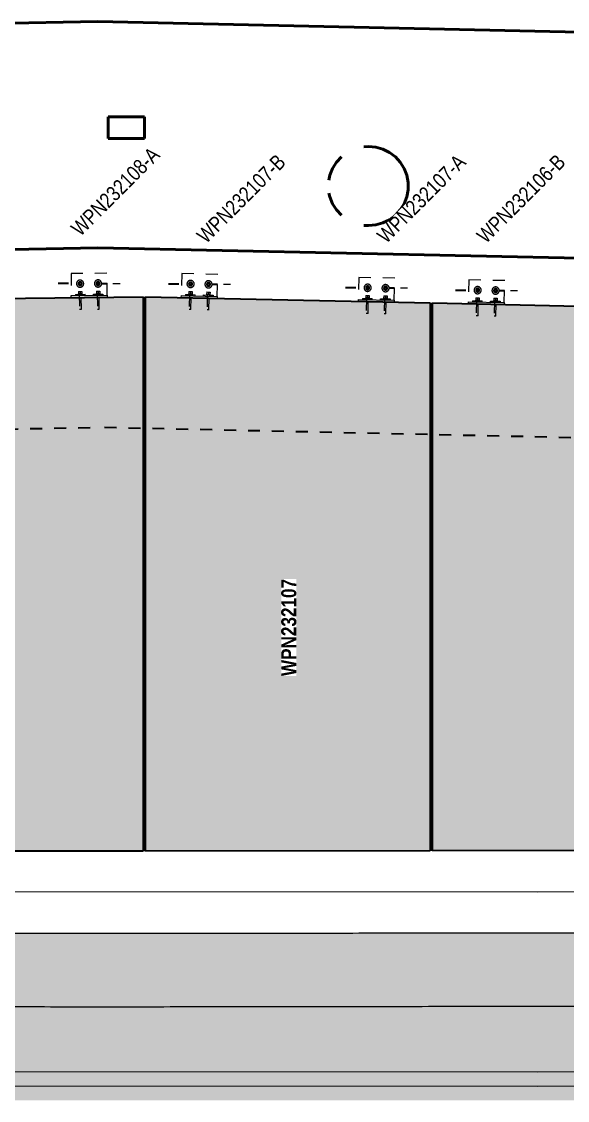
# Model space of a CAD drawing. Header units: metres. Extents: x 1114 to 1183, y -509 to 23.
# Drawn here: x 1162.32 to 1166.89, y 12.63 to 21.64 of the extents above; entities that cross this region are included whole.
import ezdxf

# ---------------------------------------------------------------- set-up
doc = ezdxf.new("R2010")
doc.units = ezdxf.units.M
doc.linetypes.add('JacobsDash', pattern=[0.0045, 0.003, -0.0015])
for name, color, linetype, lineweight in [('A-DETL', 7, 'Continuous', 13), ('A-GENM', 7, 'Continuous', 35), ('A-GENM-IDEN', 7, 'Continuous', 18), ('S-BEAM', 7, 'Continuous', 50), ('S-FNDN', 7, 'Continuous', 50), ('S-FNDN-HDLN', 7, 'JacobsDash', 18), ('S-FNDN-IDEN', 7, 'Continuous', 18), ('S-FSTN', 7, 'Continuous', 18)]:
    doc.layers.add(name, color=color, linetype=linetype, lineweight=lineweight)
doc.styles.add('Arial Narrow', font='ARIALN.TTF', dxfattribs={"height": 0.125})
doc.styles.add('Arial Narrow_B', font='ARIALNB.TTF', dxfattribs={"height": 0.125})

# ---------------------------------------------------------------- blocks, each defined once
blk = doc.blocks.new('Top of Pavement - RL A - Top of Pavement - RL A-68818558-DRG-2873192 - ELEVATION - FASCIA PANEL AT ABUTMENT A')
at = {"layer": 'A-GENM', "lineweight": 25, "true_color": 0xe8e8e8}
for points in [[(1126.3383, 13.4094), (1127.1806, 13.4102), (1131.8128, 13.4168), (1134.7908, 13.4293), (1136.445, 13.4364), (1137.34, 13.442), (1140.0575, 13.461), (1141.4983, 13.4712), (1142.9483, 13.4852), (1146.2203, 13.517), (1146.2203, 13.6195), (1146.3203, 13.6445), (1146.1203, 13.6945), (1146.2203, 13.7195), (1146.2203, 14.1301), (1145.7409, 14.1252), (1141.2908, 14.0826), (1138.8635, 14.0658), (1136.3203, 14.0486), (1135.627, 14.0458), (1132.7951, 14.0343), (1131.4744, 14.0294), (1130.7723, 14.028), (1127.9403, 14.0247), (1126.6782, 14.0232), (1125.9175, 14.0237), (1121.8718, 14.0301), (1121.4672, 14.0311), (1120.2536, 14.0364), (1116.6125, 14.0526), (1115.8034, 14.0575), (1114.0014, 14.0695), (1114.0014, 13.5544), (1121.2259, 13.5544), (1121.2259, 13.4185), (1121.7061, 13.417), (1122.9695, 13.4149), (1126.1234, 13.4097)], [(1127.1285, 12.6294), (1146.5172, 12.6294), (1146.5172, 12.7573), (1146.2203, 12.7573), (1146.2203, 13.517), (1145.7092, 13.5122), (1142.9483, 13.4852), (1141.4188, 13.4705), (1140.6561, 13.465), (1139.3794, 13.4563), (1136.8302, 13.4386), (1136.0239, 13.4343), (1131.7317, 13.4166), (1131.2219, 13.4153), (1126.7595, 13.4096), (1126.1234, 13.4097), (1125.4961, 13.4109), (1123.8117, 13.4136), (1121.285, 13.4183), (1121.2259, 13.4185), (1121.2259, 12.6294), (1126.6333, 12.6294)]]:
    blk.add_hatch(color=254, dxfattribs=at).paths.add_polyline_path(points)
at = {"layer": 'A-GENM', "color": 253, "lineweight": 25, "true_color": 0xa3a3a3}
for points, knots in [([(1141.2908, 14.0826), (1141.156, 14.0816), (1140.8863, 14.0797), (1140.4817, 14.0769), (1140.0772, 14.0741), (1139.6726, 14.0714), (1139.2681, 14.0686), (1138.8635, 14.0658), (1138.4589, 14.063), (1138.0544, 14.0602), (1137.6498, 14.0575), (1137.2453, 14.0546), (1136.8407, 14.0516), (1136.4362, 14.049), (1136.0316, 14.0472), (1135.627, 14.0458), (1135.2225, 14.0443), (1134.8179, 14.0426), (1134.4133, 14.0409), (1134.0088, 14.0393), (1133.6042, 14.0376), (1133.1997, 14.036), (1132.7951, 14.0343), (1132.3905, 14.0326), (1131.986, 14.031), (1131.5814, 14.0296), (1131.1768, 14.0285), (1130.7723, 14.028), (1130.3677, 14.0276), (1129.9631, 14.0272), (1129.5586, 14.0266), (1129.154, 14.0261), (1128.7494, 14.0256), (1128.3449, 14.0252), (1127.9403, 14.0247), (1127.5357, 14.0241), (1127.1312, 14.0235), (1126.7266, 14.0232), (1126.322, 14.0233), (1125.9175, 14.0237), (1125.5129, 14.0243), (1125.1083, 14.0251), (1124.7038, 14.0257), (1124.2992, 14.0264), (1123.8946, 14.027), (1123.4901, 14.0277), (1123.0855, 14.0283), (1122.6809, 14.0291), (1122.2764, 14.0296), (1121.8718, 14.03), (1121.4672, 14.031), (1121.0627, 14.0327), (1120.6581, 14.0346), (1120.2536, 14.0364), (1119.849, 14.0382), (1119.4444, 14.04), (1119.0399, 14.0418), (1118.6353, 14.0436), (1118.2307, 14.0454), (1117.8262, 14.0472), (1117.4216, 14.049), (1117.017, 14.0508), (1116.6125, 14.0526), (1116.2079, 14.0548), (1115.8034, 14.0575), (1115.3988, 14.0603), (1114.9942, 14.0631), (1114.5897, 14.0657), (1114.2588, 14.0678), (1114.0627, 14.0691), (1114.0014, 14.0695)], [0.3910615, 0.3910615, 0.3910615, 0.3910615, 0.3938547, 0.396648, 0.3994413, 0.4022346, 0.4050279, 0.4078212, 0.4106145, 0.4134078, 0.4162011, 0.4189944, 0.4217877, 0.424581, 0.4273743, 0.4301676, 0.4329609, 0.4357542, 0.4385475, 0.4413408, 0.4441341, 0.4469274, 0.4497207, 0.452514, 0.4553073, 0.4581006, 0.4608939, 0.4636872, 0.4664804, 0.4692737, 0.472067, 0.4748603, 0.4776536, 0.4804469, 0.4832402, 0.4860335, 0.4888268, 0.4916201, 0.4944134, 0.4972067, 0.5, 0.5027933, 0.5055866, 0.5083799, 0.5111732, 0.5139665, 0.5167598, 0.5195531, 0.5223464, 0.5251397, 0.527933, 0.5307263, 0.5335196, 0.5363128, 0.5391061, 0.5418994, 0.5446927, 0.547486, 0.5502793, 0.5530726, 0.5558659, 0.5586592, 0.5614525, 0.5642458, 0.5670391, 0.5698324, 0.5726257, 0.575419, 0.5782123, 0.5794807, 0.5794807, 0.5794807, 0.5794807]), ([(1146.2203, 13.517), (1146.1903, 13.5167), (1146.0199, 13.515), (1145.7092, 13.5122), (1145.2881, 13.5081), (1144.867, 13.5039), (1144.4459, 13.4998), (1144.0248, 13.4957), (1143.6038, 13.4916), (1143.1827, 13.4875), (1142.7616, 13.4833), (1142.3405, 13.4792), (1141.9194, 13.4751), (1141.4983, 13.4711), (1141.0772, 13.4677), (1140.6561, 13.465), (1140.235, 13.4623), (1139.8139, 13.4593), (1139.3928, 13.4563), (1138.9717, 13.4534), (1138.5505, 13.4505), (1138.1294, 13.4476), (1137.7083, 13.4447), (1137.2872, 13.4416), (1136.8661, 13.4387), (1136.445, 13.4363), (1136.0239, 13.4343), (1135.6028, 13.4325), (1135.1817, 13.4309), (1134.7606, 13.4291), (1134.3395, 13.4274), (1133.9184, 13.4257), (1133.4973, 13.4239), (1133.0761, 13.4222), (1132.655, 13.4206), (1132.2339, 13.4187), (1131.8128, 13.4167), (1131.3917, 13.4154), (1130.9706, 13.415), (1130.5495, 13.4146), (1130.1284, 13.414), (1129.7073, 13.4134), (1129.2861, 13.4129), (1128.865, 13.4124), (1128.4439, 13.4118), (1128.0228, 13.4113), (1127.6017, 13.4108), (1127.1806, 13.4103), (1126.7595, 13.4096), (1126.3383, 13.4093), (1125.9172, 13.4099), (1125.4961, 13.411), (1125.075, 13.4118), (1124.6539, 13.4123), (1124.2328, 13.4129), (1123.8117, 13.4136), (1123.3906, 13.4143), (1122.9695, 13.415), (1122.5483, 13.4155), (1122.1272, 13.4161), (1121.7061, 13.417), (1121.4057, 13.4179), (1121.2456, 13.4184), (1121.2259, 13.4185)], [0.354874, 0.354874, 0.354874, 0.354874, 0.3554913, 0.3583815, 0.3612717, 0.3641618, 0.367052, 0.3699422, 0.3728324, 0.3757225, 0.3786127, 0.3815029, 0.3843931, 0.3872832, 0.3901734, 0.3930636, 0.3959538, 0.3988439, 0.4017341, 0.4046243, 0.4075145, 0.4104046, 0.4132948, 0.416185, 0.4190751, 0.4219653, 0.4248555, 0.4277457, 0.4306358, 0.433526, 0.4364162, 0.4393064, 0.4421965, 0.4450867, 0.4479769, 0.4508671, 0.4537572, 0.4566474, 0.4595376, 0.4624277, 0.4653179, 0.4682081, 0.4710983, 0.4739884, 0.4768786, 0.4797688, 0.482659, 0.4855491, 0.4884393, 0.4913295, 0.4942197, 0.4971098, 0.5, 0.5028902, 0.5057803, 0.5086705, 0.5115607, 0.5144509, 0.517341, 0.5202312, 0.5231214, 0.5260116, 0.5264175, 0.5264175, 0.5264175, 0.5264175])]:
    blk.add_open_spline(points, degree=3, knots=knots, dxfattribs=at)
blk = doc.blocks.new('T2DPAA-T2D-C3S-RS-M3D-100334_rvt-1-DRG-2873192 - ELEVATION - FASCIA PANEL AT ABUTMENT A')
at = {"layer": 'A-GENM', "color": 253, "lineweight": 25, "true_color": 0xa3a3a3}
blk.add_blockref('Top of Pavement - RL A - Top of Pavement - RL A-68818558-DRG-2873192 - ELEVATION - FASCIA PANEL AT ABUTMENT A', (0, 0), dxfattribs=at)
blk = doc.blocks.new('BR08_20_GEN_WPC_PrecastPanel_Wall__4point - BR08_20_GEN_WPC_PrecastPanel_Wall__4point-8287840-DRG-2873192 - ELEVATION - FASCIA PANEL AT ABUTMENT A')
at = {"layer": 'A-GENM', "true_color": 0xc0c0c0}
blk.add_hatch(color=9, dxfattribs=at).paths.add_polyline_path([(1129.1625, 14.7141), (1131.5425, 14.7185), (1131.5425, 19.2404), (1129.1625, 19.2919), (1129.1625, 15.2657)])
at = {"layer": 'A-GENM'}
for p, q in [((1129.1624, 19.2919), (1129.1625, 19.2919)), ((1129.1625, 19.2919), (1131.5425, 19.2404)), ((1129.1625, 14.7141), (1129.1625, 19.2919)), ((1131.5425, 19.2404), (1131.5425, 14.7185)), ((1129.1624, 14.7141), (1129.1625, 14.7141)), ((1131.5425, 14.7185), (1129.1625, 14.7141))]:
    blk.add_line(p, q, dxfattribs=at)
blk = doc.blocks.new('BR08_20_GEN_WPC_PrecastPanel_Wall__4point - BR08_20_GEN_WPC_PrecastPanel_Wall__4point-8287841-DRG-2873192 - ELEVATION - FASCIA PANEL AT ABUTMENT A')
at = {"layer": 'A-GENM', "true_color": 0xc0c0c0}
blk.add_hatch(color=9, dxfattribs=at).paths.add_polyline_path([(1126.7625, 14.7129), (1129.1425, 14.714), (1129.1425, 19.2923), (1126.7625, 19.3438), (1126.7625, 15.2657)])
at = {"layer": 'A-GENM'}
for p, q in [((1126.7624, 19.3438), (1126.7625, 19.3438)), ((1126.7625, 19.3438), (1129.1425, 19.2923)), ((1126.7625, 14.7129), (1126.7625, 19.3438)), ((1129.1425, 19.2923), (1129.1425, 14.714)), ((1126.7624, 14.7129), (1126.7625, 14.7129)), ((1129.1425, 14.714), (1126.7625, 14.7129))]:
    blk.add_line(p, q, dxfattribs=at)
blk = doc.blocks.new('BR08_20_GEN_WPC_PrecastPanel_Wall__4point - BR08_20_GEN_WPC_PrecastPanel_Wall__4point-8287842-DRG-2873192 - ELEVATION - FASCIA PANEL AT ABUTMENT A')
at = {"layer": 'A-GENM', "true_color": 0xc0c0c0}
blk.add_hatch(color=9, dxfattribs=at).paths.add_polyline_path([(1124.3625, 14.7129), (1126.7425, 14.7129), (1126.7425, 19.3442), (1124.3625, 19.3159), (1124.3625, 15.2657)])
at = {"layer": 'A-GENM'}
for p, q in [((1124.3624, 19.3159), (1124.3625, 19.3159)), ((1124.3625, 19.3159), (1126.7425, 19.3442)), ((1124.3625, 14.7129), (1124.3625, 19.3159)), ((1126.7425, 19.3442), (1126.7425, 14.7129)), ((1124.3624, 14.7129), (1124.3625, 14.7129)), ((1126.7425, 14.7129), (1124.3625, 14.7129))]:
    blk.add_line(p, q, dxfattribs=at)
blk = doc.blocks.new('20_BR04_Wall_Panel_Bracket_Connection - 20_BR04_Wall_Panel_Bracket_Connection-V22-DRG-2873192 - ELEVATION - FASCIA PANEL AT ABUTMENT A')
at = {"layer": 'S-FSTN', "linetype": 'JacobsDash', "lineweight": 9, "true_color": 0xc0c0c0}
for points in [[(1132.1623, 19.227), (1132.1627, 19.243), (1131.8627, 19.2495), (1131.8624, 19.2335), (1132.1141, 19.228)], [(1131.9342, 19.2479), (1131.9289, 19.2522), (1131.9244, 19.2581), (1131.8979, 19.2587), (1131.8977, 19.2487), (1131.9229, 19.2481)], [(1132.1277, 19.2437), (1132.1279, 19.2537), (1132.103, 19.2543), (1132.0911, 19.2445), (1132.1141, 19.244)]]:
    blk.add_hatch(color=9, dxfattribs=at).paths.add_polyline_path(points)
at = {"layer": 'S-FSTN', "linetype": 'JacobsDash', "lineweight": 9}
for p, q in [((1131.8667, 19.4334), (1131.8627, 19.2495)), ((1132.1666, 19.4269), (1131.8667, 19.4334)), ((1132.1626, 19.243), (1132.1666, 19.4269)), ((1131.9398, 19.3769), (1131.9398, 19.3769)), ((1131.9398, 19.3549), (1131.9398, 19.3549)), ((1131.9398, 19.3389), (1131.9398, 19.3389)), ((1131.9398, 19.3169), (1131.9398, 19.3169)), ((1132.0898, 19.3517), (1132.0897, 19.3517)), ((1132.0897, 19.3357), (1132.0898, 19.3357)), ((1132.0898, 19.3737), (1132.0898, 19.3737)), ((1132.0898, 19.3137), (1132.0898, 19.3137)), ((1131.9248, 19.2581), (1131.9779, 19.257)), ((1131.9777, 19.247), (1131.9779, 19.257)), ((1132.0477, 19.2454), (1132.0479, 19.2554)), ((1132.0479, 19.2554), (1132.103, 19.2543))]:
    blk.add_line(p, q, dxfattribs=at)
at = {"layer": 'S-FSTN', "lineweight": 9}
for p, q in [((1131.8624, 19.2335), (1131.8627, 19.2495)), ((1131.8627, 19.2495), (1132.1627, 19.243)), ((1131.8979, 19.2587), (1131.8977, 19.2487)), ((1131.8979, 19.2587), (1131.9248, 19.2581)), ((1132.103, 19.2543), (1132.1279, 19.2537)), ((1132.1279, 19.2537), (1132.1277, 19.2437)), ((1132.1627, 19.243), (1132.1623, 19.227))]:
    blk.add_line(p, q, dxfattribs=at)
at = {"layer": 'S-FSTN', "linetype": 'JacobsDash', "lineweight": 9}
for centre, major_axis, start_param, end_param in [((1131.9398, 19.3469), (0, 0.03), 6.26155, 9.403143), ((1131.9398, 19.3469), (0, 0.009), 6.26155, 9.403143), ((1131.9398, 19.3469), (0, 0.008), 6.26155, 9.403143), ((1131.9398, 19.3469), (0, 0.03), 3.119958, 6.26155), ((1131.9398, 19.3469), (0, 0.009), 3.119958, 6.26155), ((1131.9398, 19.3469), (0, 0.008), 3.119958, 6.26155), ((1132.0898, 19.3437), (0, 0.03), 6.26155, 9.403143), ((1132.0898, 19.3437), (0, 0.009), 6.26155, 9.403143), ((1132.0898, 19.3437), (0, 0.008), 6.26155, 9.403143), ((1132.0898, 19.3437), (0, 0.03), 3.119958, 6.26155), ((1132.0898, 19.3437), (0, 0.009), 3.119958, 6.26155), ((1132.0898, 19.3437), (0, 0.008), 3.119958, 6.26155)]:
    blk.add_ellipse(centre, major_axis=major_axis, ratio=1, start_param=start_param, end_param=end_param, dxfattribs=at)
blk = doc.blocks.new('Anchor Bolt -HAB - HAB H16 x 165-V18-DRG-2873192 - ELEVATION - FASCIA PANEL AT ABUTMENT A')
at = {"layer": 'S-FSTN', "linetype": 'JacobsDash', "lineweight": 9}
for p, q in [((1136.8719, 19.1561), (1136.8717, 19.1511)), ((1136.8744, 19.176), (1136.874, 19.156)), ((1136.888, 19.1557), (1136.874, 19.156)), ((1136.8744, 19.176), (1136.8884, 19.1757)), ((1136.8799, 19.1509), (1136.8772, 19.0258)), ((1136.8884, 19.1757), (1136.888, 19.1557)), ((1136.902, 19.1554), (1136.888, 19.1557)), ((1136.8884, 19.1757), (1136.9024, 19.1754)), ((1136.8932, 19.0255), (1136.8959, 19.1505)), ((1136.9024, 19.1754), (1136.902, 19.1554)), ((1136.904, 19.1504), (1136.9042, 19.1554))]:
    blk.add_line(p, q, dxfattribs=at)
for centre, major_axis, start_param, end_param in [((1136.888, 19.1557), (-0.0162, 0.0003), 5.759373, 6.282972), ((1136.888, 19.1557), (-0.0162, 0.0003), 4.712175, 4.921615), ((1136.888, 19.1557), (-0.0162, 0.0003), 4.502736, 4.712175), ((1136.888, 19.1557), (-0.0162, 0.0003), 3.141593, 3.664978), ((1136.8852, 19.0256), (-0.008, 0.00017), 3.141593, 6.282972)]:
    blk.add_ellipse(centre, major_axis=major_axis, ratio=0.000005, start_param=start_param, end_param=end_param, dxfattribs=at)
blk = doc.blocks.new('Anchor Bolt -HAB - HAB H16 x 85-V21-DRG-2873192 - ELEVATION - FASCIA PANEL AT ABUTMENT A')
at = {"layer": 'S-FSTN', "linetype": 'JacobsDash', "lineweight": 9}
for p, q in [((1138.3562, 19.2162), (1138.3559, 19.2)), ((1138.3559, 19.2), (1138.3697, 19.1917)), ((1138.3704, 19.224), (1138.3562, 19.2162)), ((1138.3697, 19.1917), (1138.3838, 19.1994)), ((1138.3842, 19.2156), (1138.3704, 19.224)), ((1138.3838, 19.1994), (1138.3842, 19.2156))]:
    blk.add_line(p, q, dxfattribs=at)
for start_param, end_param in [(1.549161, 2.066103), (1.032216, 1.549161), (2.079982, 3.112731), (6.267496, 7.301501), (0.750038, 0.763763), (0.483239, 0.501964), (0.240164, 0.253594), (3.126423, 4.159284), (5.222248, 6.253642), (5.98668, 5.999751), (5.737952, 5.756225), (5.476152, 5.488737), (4.175896, 4.690754), (4.690754, 5.205612), (2.334559, 2.348296), (2.596359, 2.615108), (2.844653, 2.858158), (3.381757, 3.394793), (3.625286, 3.643556), (3.892764, 3.905356)]:
    blk.add_ellipse((1138.37, 19.2078), major_axis=(0, 0.0162), ratio=1, start_param=start_param, end_param=end_param, dxfattribs=at)
blk = doc.blocks.new('Anchor Bolt -HAB - HAB H16 x 85-V23-DRG-2873192 - ELEVATION - FASCIA PANEL AT ABUTMENT A')
at = {"layer": 'S-FSTN', "linetype": 'JacobsDash', "lineweight": 9}
for p, q in [((1129.526, 19.4073), (1129.5257, 19.3911)), ((1129.5257, 19.3911), (1129.5395, 19.3827)), ((1129.5402, 19.415), (1129.526, 19.4073)), ((1129.5395, 19.3827), (1129.5537, 19.3905)), ((1129.554, 19.4066), (1129.5402, 19.415)), ((1129.5537, 19.3905), (1129.554, 19.4066))]:
    blk.add_line(p, q, dxfattribs=at)
for start_param, end_param in [(1.549161, 2.065405), (1.032917, 1.549161), (2.07998, 3.112728), (6.267505, 7.301503), (2.33456, 2.348286), (0.750044, 0.763763), (0.483181, 0.501964), (2.844601, 2.858158), (0.240164, 0.253756), (3.126419, 4.159282), (5.222251, 6.25365), (3.381757, 3.39474), (5.986843, 5.999751), (3.625315, 3.643557), (5.737952, 5.756168), (3.892752, 3.905356), (5.476152, 5.488745), (4.175067, 4.690754), (4.690754, 5.206446)]:
    blk.add_ellipse((1129.5398, 19.3989), major_axis=(0, 0.0162), ratio=1, start_param=start_param, end_param=end_param, dxfattribs=at)
blk = doc.blocks.new('20_BR04_Wall_Panel_Bracket_Connection - 20_BR04_Wall_Panel_Bracket_Connection-V17-DRG-2873192 - ELEVATION - FASCIA PANEL AT ABUTMENT A')
at = {"layer": 'S-FSTN', "linetype": 'JacobsDash', "lineweight": 9, "true_color": 0xc0c0c0}
for points in [[(1136.9623, 19.1231), (1136.9627, 19.1391), (1136.6627, 19.1456), (1136.6624, 19.1296), (1136.9576, 19.1232)], [(1136.7342, 19.144), (1136.7289, 19.1484), (1136.7244, 19.1543), (1136.6979, 19.1548), (1136.6977, 19.1448), (1136.7027, 19.1447)], [(1136.9277, 19.1399), (1136.9279, 19.1499), (1136.903, 19.1504), (1136.8911, 19.1406), (1136.9038, 19.1404)]]:
    blk.add_hatch(color=9, dxfattribs=at).paths.add_polyline_path(points)
at = {"layer": 'S-FSTN', "linetype": 'JacobsDash', "lineweight": 9}
for p, q in [((1136.6667, 19.3295), (1136.6627, 19.1456)), ((1136.9666, 19.3231), (1136.6667, 19.3295)), ((1136.9626, 19.1391), (1136.9666, 19.3231)), ((1136.7398, 19.2731), (1136.7398, 19.2731)), ((1136.7398, 19.2511), (1136.7398, 19.2511)), ((1136.7398, 19.2351), (1136.7398, 19.2351)), ((1136.7398, 19.2131), (1136.7398, 19.2131)), ((1136.8898, 19.2698), (1136.8898, 19.2698)), ((1136.8898, 19.2478), (1136.8898, 19.2478)), ((1136.8898, 19.2318), (1136.8898, 19.2318)), ((1136.8898, 19.2098), (1136.8898, 19.2098)), ((1136.7248, 19.1542), (1136.7779, 19.1531)), ((1136.7777, 19.1431), (1136.7779, 19.1531)), ((1136.8477, 19.1416), (1136.8479, 19.1516)), ((1136.8479, 19.1516), (1136.903, 19.1504))]:
    blk.add_line(p, q, dxfattribs=at)
at = {"layer": 'S-FSTN', "lineweight": 9}
for p, q in [((1136.6624, 19.1296), (1136.6627, 19.1456)), ((1136.6627, 19.1456), (1136.9627, 19.1391)), ((1136.6979, 19.1548), (1136.6977, 19.1448)), ((1136.6979, 19.1548), (1136.7248, 19.1542)), ((1136.903, 19.1504), (1136.9279, 19.1499)), ((1136.9279, 19.1499), (1136.9277, 19.1399)), ((1136.9627, 19.1391), (1136.9623, 19.1231))]:
    blk.add_line(p, q, dxfattribs=at)
at = {"layer": 'S-FSTN', "linetype": 'JacobsDash', "lineweight": 9}
for centre, major_axis, start_param, end_param in [((1136.7398, 19.2431), (0, 0.03), 6.26155, 9.403143), ((1136.7398, 19.2431), (0, 0.009), 6.26155, 9.403143), ((1136.7398, 19.2431), (0, 0.008), 6.26155, 9.403143), ((1136.7398, 19.2431), (0, 0.03), 3.119958, 6.26155), ((1136.7398, 19.2431), (0, 0.009), 3.119958, 6.26155), ((1136.7398, 19.2431), (0, 0.008), 3.119958, 6.26155), ((1136.8898, 19.2398), (0, 0.03), 6.26155, 9.403143), ((1136.8898, 19.2398), (0, 0.009), 6.26155, 9.403143), ((1136.8898, 19.2398), (0, 0.008), 6.26155, 9.403143), ((1136.8898, 19.2398), (0, 0.03), 3.119958, 6.26155), ((1136.8898, 19.2398), (0, 0.009), 3.119958, 6.26155), ((1136.8898, 19.2398), (0, 0.008), 3.119958, 6.26155)]:
    blk.add_ellipse(centre, major_axis=major_axis, ratio=1, start_param=start_param, end_param=end_param, dxfattribs=at)
blk = doc.blocks.new('Anchor Bolt -HAB - HAB H16 x 85-V20-DRG-2873192 - ELEVATION - FASCIA PANEL AT ABUTMENT A')
at = {"layer": 'S-FSTN', "linetype": 'JacobsDash', "lineweight": 9}
for p, q in [((1136.726, 19.2515), (1136.7257, 19.2353)), ((1136.7257, 19.2353), (1136.7395, 19.2269)), ((1136.7402, 19.2592), (1136.726, 19.2515)), ((1136.7395, 19.2269), (1136.7537, 19.2347)), ((1136.754, 19.2509), (1136.7402, 19.2592)), ((1136.7537, 19.2347), (1136.754, 19.2509))]:
    blk.add_line(p, q, dxfattribs=at)
for start_param, end_param in [(1.549161, 2.065405), (1.032917, 1.549161), (2.07998, 3.112728), (6.267887, 7.301885), (2.334559, 2.348286), (0.750044, 0.763763), (2.596359, 2.615138), (0.483181, 0.501964), (2.844601, 2.858158), (0.240164, 0.253756), (3.126419, 4.159282), (5.222251, 6.25365), (3.381757, 3.39474), (5.986843, 5.999751), (3.625315, 3.643556), (5.737952, 5.756168), (3.892751, 3.905356), (5.476152, 5.488745), (4.175067, 4.690754), (4.690754, 5.206446)]:
    blk.add_ellipse((1136.7398, 19.2431), major_axis=(0, 0.0162), ratio=1, start_param=start_param, end_param=end_param, dxfattribs=at)
blk = doc.blocks.new('Anchor Bolt -HAB - HAB H16 x 85-V25-DRG-2873192 - ELEVATION - FASCIA PANEL AT ABUTMENT A')
at = {"layer": 'S-FSTN', "linetype": 'JacobsDash', "lineweight": 9}
for p, q in [((1128.6062, 19.4272), (1128.6059, 19.411)), ((1128.6059, 19.411), (1128.6197, 19.4026)), ((1128.6204, 19.4349), (1128.6062, 19.4272)), ((1128.6197, 19.4026), (1128.6339, 19.4104)), ((1128.6342, 19.4266), (1128.6204, 19.4349)), ((1128.6339, 19.4104), (1128.6342, 19.4266))]:
    blk.add_line(p, q, dxfattribs=at)
for start_param, end_param in [(1.549161, 2.065405), (1.032917, 1.549161), (2.07998, 3.112728), (6.267505, 7.301503), (0.750044, 0.760418), (2.596359, 2.615138), (0.483181, 0.501964), (2.844601, 2.858158), (0.240164, 0.253756), (3.126419, 4.159282), (5.222251, 6.25365), (3.381757, 3.39474), (5.986843, 5.999751), (3.625315, 3.643556), (5.737952, 5.756168), (3.892751, 3.905356), (5.476152, 5.488745), (4.175067, 4.690754), (4.690754, 5.206446)]:
    blk.add_ellipse((1128.62, 19.4188), major_axis=(0, 0.0162), ratio=1, start_param=start_param, end_param=end_param, dxfattribs=at)
blk = doc.blocks.new('20_BR04_Wall_Panel_Bracket_Connection - 20_BR04_Wall_Panel_Bracket_Connection-V26-DRG-2873192 - ELEVATION - FASCIA PANEL AT ABUTMENT A')
at = {"layer": 'S-FSTN', "linetype": 'JacobsDash', "lineweight": 9, "true_color": 0xc0c0c0}
for points in [[(1124.6624, 19.3195), (1124.9624, 19.3231), (1124.9622, 19.3391), (1124.6623, 19.3355)], [(1124.6972, 19.3359), (1124.734, 19.3363), (1124.7304, 19.3391), (1124.7245, 19.3442), (1124.7231, 19.3462), (1124.6971, 19.3459), (1124.6972, 19.3391)], [(1124.8905, 19.3382), (1124.9272, 19.3391), (1124.9271, 19.3486), (1124.9018, 19.3483), (1124.8979, 19.3442), (1124.8916, 19.3391)]]:
    blk.add_hatch(color=9, dxfattribs=at).paths.add_polyline_path(points)
at = {"layer": 'S-FSTN', "linetype": 'JacobsDash', "lineweight": 9}
for p, q in [((1124.96, 19.523), (1124.66, 19.5195)), ((1124.66, 19.5195), (1124.6622, 19.3355)), ((1124.9622, 19.3391), (1124.96, 19.523)), ((1124.7358, 19.4055), (1124.7358, 19.4055)), ((1124.7359, 19.4275), (1124.736, 19.4275)), ((1124.7361, 19.4435), (1124.736, 19.4435)), ((1124.7362, 19.4655), (1124.7362, 19.4655)), ((1124.8858, 19.4073), (1124.8858, 19.4073)), ((1124.8859, 19.4293), (1124.886, 19.4293)), ((1124.8861, 19.4453), (1124.886, 19.4453)), ((1124.8862, 19.4673), (1124.8862, 19.4673)), ((1124.7232, 19.3462), (1124.7771, 19.3469)), ((1124.7772, 19.3369), (1124.7771, 19.3469)), ((1124.8471, 19.3477), (1124.9018, 19.3483)), ((1124.8472, 19.3377), (1124.8471, 19.3477))]:
    blk.add_line(p, q, dxfattribs=at)
at = {"layer": 'S-FSTN', "lineweight": 9}
for p, q in [((1124.6623, 19.3355), (1124.9622, 19.3391)), ((1124.6624, 19.3195), (1124.6623, 19.3355)), ((1124.6971, 19.3459), (1124.7231, 19.3462)), ((1124.6971, 19.3459), (1124.6972, 19.3359)), ((1124.9018, 19.3483), (1124.9271, 19.3486)), ((1124.9271, 19.3486), (1124.9272, 19.3386)), ((1124.9622, 19.3391), (1124.9624, 19.3231))]:
    blk.add_line(p, q, dxfattribs=at)
at = {"layer": 'S-FSTN', "linetype": 'JacobsDash', "lineweight": 9}
for centre, major_axis, start_param, end_param in [((1124.736, 19.4355), (0, 0.03), 0.0119, 3.153493), ((1124.736, 19.4355), (0, 0.009), 0.011425, 3.153017), ((1124.736, 19.4355), (0, 0.008), 0.012402, 3.153994), ((1124.736, 19.4355), (0, 0.03), 3.153493, 6.295085), ((1124.736, 19.4355), (0, 0.009), 3.153493, 6.295085), ((1124.736, 19.4355), (0, 0.008), 3.153493, 6.295085), ((1124.886, 19.4373), (0, 0.03), 0.0119, 3.153493), ((1124.886, 19.4373), (0, 0.009), 0.0119, 3.153493), ((1124.886, 19.4373), (0, 0.008), 0.0119, 3.153493), ((1124.886, 19.4373), (0, 0.03), 3.153493, 6.295085), ((1124.886, 19.4373), (0, 0.009), 3.153493, 6.295085), ((1124.886, 19.4373), (0, 0.008), 3.153996, 6.295589)]:
    blk.add_ellipse(centre, major_axis=major_axis, ratio=1, start_param=start_param, end_param=end_param, dxfattribs=at)
blk = doc.blocks.new('Anchor Bolt -HAB - HAB H16 x 165-V27-DRG-2873192 - ELEVATION - FASCIA PANEL AT ABUTMENT A')
at = {"layer": 'S-FSTN', "linetype": 'JacobsDash', "lineweight": 9}
for p, q in [((1124.8709, 19.353), (1124.871, 19.348)), ((1124.8728, 19.373), (1124.8868, 19.3732)), ((1124.8728, 19.373), (1124.8731, 19.353)), ((1124.8871, 19.3532), (1124.8731, 19.353)), ((1124.8791, 19.3481), (1124.8806, 19.223)), ((1124.8868, 19.3732), (1124.9008, 19.3733)), ((1124.8868, 19.3732), (1124.8871, 19.3532)), ((1124.901, 19.3533), (1124.8871, 19.3532)), ((1124.8966, 19.2231), (1124.8951, 19.3483)), ((1124.9008, 19.3733), (1124.901, 19.3533)), ((1124.9033, 19.3484), (1124.9032, 19.3534))]:
    blk.add_line(p, q, dxfattribs=at)
for centre, major_axis, start_param, end_param in [((1124.887, 19.3532), (0.0162, 0.0002), 3.141806, 3.665405), ((1124.887, 19.3532), (0.0162, 0.0002), 4.503163, 4.712603), ((1124.887, 19.3532), (0.0162, 0.0002), 4.712603, 4.922042), ((1124.887, 19.3532), (0.0162, 0.0002), 5.7598, 6.283185), ((1124.8886, 19.2231), (0.008, 0.0001), 3.141806, 6.283185)]:
    blk.add_ellipse(centre, major_axis=major_axis, ratio=0.000003, start_param=start_param, end_param=end_param, dxfattribs=at)
blk = doc.blocks.new('Anchor Bolt -HAB - HAB H16 x 85-V28-DRG-2873192 - ELEVATION - FASCIA PANEL AT ABUTMENT A')
at = {"layer": 'S-FSTN', "linetype": 'JacobsDash', "lineweight": 9}
for p, q in [((1124.8858, 19.4534), (1124.8719, 19.4452)), ((1124.8719, 19.4452), (1124.8721, 19.4291)), ((1124.8721, 19.4291), (1124.8862, 19.4211)), ((1124.8999, 19.4455), (1124.8858, 19.4534)), ((1124.8862, 19.4211), (1124.9001, 19.4294)), ((1124.9001, 19.4294), (1124.8999, 19.4455))]:
    blk.add_line(p, q, dxfattribs=at)
for start_param, end_param in [(1.065751, 1.582696), (1.582696, 2.099638), (0.01913, 1.051869), (2.113536, 3.147569), (0.783552, 0.797298), (2.368095, 2.38181), (0.51676, 0.535499), (2.629894, 2.648629), (0.273699, 0.287156), (2.878215, 2.891693), (5.255765, 6.288633), (3.161393, 4.1928), (6.020188, 6.033286), (3.415292, 3.428301), (5.771487, 5.789775), (3.658836, 3.677091), (5.509687, 5.522293), (3.92632, 3.938891), (4.724289, 5.239147), (4.209431, 4.724289)]:
    blk.add_ellipse((1124.886, 19.4373), major_axis=(0, 0.0162), ratio=1, start_param=start_param, end_param=end_param, dxfattribs=at)
blk = doc.blocks.new('Anchor Bolt -HAB - HAB H16 x 85-V30-DRG-2873192 - ELEVATION - FASCIA PANEL AT ABUTMENT A')
at = {"layer": 'S-FSTN', "linetype": 'JacobsDash', "lineweight": 9}
for p, q in [((1126.2159, 19.4693), (1126.202, 19.461)), ((1126.23, 19.4614), (1126.2159, 19.4693)), ((1126.202, 19.461), (1126.2022, 19.4449)), ((1126.2022, 19.4449), (1126.2163, 19.437)), ((1126.2163, 19.437), (1126.2302, 19.4452)), ((1126.2302, 19.4452), (1126.23, 19.4614))]:
    blk.add_line(p, q, dxfattribs=at)
for start_param, end_param in [(0.019138, 1.051872), (5.255767, 6.288642), (1.066452, 1.582696), (1.582696, 2.09894), (2.113534, 3.147566), (0.783558, 0.797298), (2.368095, 2.3818), (0.516702, 0.535499), (2.629894, 2.648658), (0.273699, 0.287318), (2.878163, 2.891693), (3.161389, 4.192798), (6.020352, 6.033286), (3.415292, 3.428248), (3.658865, 3.677091), (5.509687, 5.522301), (3.926308, 3.938891), (4.724289, 5.239981), (4.208602, 4.724289)]:
    blk.add_ellipse((1126.2161, 19.4531), major_axis=(0, 0.0162), ratio=1, start_param=start_param, end_param=end_param, dxfattribs=at)
blk = doc.blocks.new('30_SFD_XSO_GeometryDataPoint_xyz_CS - 30_SFD_XSO_GeometryDataPoint_xyz_CS-V44-DRG-2873192 - ELEVATION - FASCIA PANEL AT ABUTMENT A')
at = {"layer": 'S-FNDN', "lineweight": 35}
for p, q in [((1114.118, 19.2473), (1114.0312, 19.2473)), ((1114.3911, 19.2473), (1114.4414, 19.2473))]:
    blk.add_line(p, q, dxfattribs=at)
at = {"layer": 'S-FNDN-HDLN'}
blk.add_line((1114.4897, 19.2473), (1114.5496, 19.2473), dxfattribs=at)

msp = doc.modelspace()

# ---------------------------------------------------------------- linework, layer by layer
at = {"layer": 'A-DETL', "color": 8, "linetype": 'JacobsDash', "lineweight": 35, "true_color": 0x808080}
for p, q in [((1150.5965, 18.0267), (1162.9606, 18.2522)), ((1179.7114, 17.8896), (1162.9606, 18.252))]:
    msp.add_line(p, q, dxfattribs=at)
at = {"layer": 'A-DETL'}
for p, q in [((1166.6334, 14.3721), (1179.2003, 14.4444)), ((1156.6334, 14.3782), (1166.6334, 14.3721)), ((1166.6334, 12.8676), (1179.2003, 12.9399)), ((1156.6334, 12.8737), (1166.6334, 12.8676)), ((1166.6334, 12.7476), (1179.2003, 12.8199)), ((1156.6334, 12.7537), (1166.6334, 12.7476))]:
    msp.add_line(p, q, dxfattribs=at)
at = {"layer": 'S-BEAM', "color": 252, "true_color": 0x888888}
for p, q in [((1162.9594, 21.6427), (1150.5965, 21.4173)), ((1179.7125, 21.2804), (1162.9606, 21.6428)), ((1163.0457, 20.667), (1163.0457, 20.847)), ((1163.0457, 20.847), (1163.3501, 20.847)), ((1163.3501, 20.847), (1163.3501, 20.667)), ((1163.3501, 20.667), (1163.0457, 20.667)), ((1165.1824, 20.5958), (1165.2212, 20.598)), ((1165.2212, 19.938), (1165.1841, 19.94)), ((1162.9596, 19.7524), (1150.5965, 19.527)), ((1162.9606, 19.7524), (1162.9596, 19.7524)), ((1162.9606, 19.7524), (1179.7114, 19.3899))]:
    msp.add_line(p, q, dxfattribs=at)
at = {"layer": 'S-BEAM', "color": 252, "true_color": 0x888888, "flags": 128}
for points in [[(1165.2212, 20.598), (1165.2827, 20.5924), (1165.3422, 20.5757), (1165.3975, 20.5486), (1165.4468, 20.5119), (1165.4884, 20.4669), (1165.5209, 20.4151), (1165.5433, 20.3583), (1165.5546, 20.2984), (1165.5546, 20.2376), (1165.5433, 20.1777), (1165.5209, 20.1209), (1165.4884, 20.0691), (1165.4468, 20.0241), (1165.3975, 19.9874), (1165.3422, 19.9603), (1165.2827, 19.9436), (1165.2212, 19.938)], [(1164.8904, 20.3192), (1164.8991, 20.3583), (1164.9214, 20.4151), (1164.954, 20.4669), (1164.9956, 20.5119)], [(1164.9956, 20.0241), (1164.954, 20.0691), (1164.9214, 20.1209), (1164.8991, 20.1777), (1164.8918, 20.2086)]]:
    msp.add_lwpolyline(points, dxfattribs=at)

# ---------------------------------------------------------------- block references
at = {"lineweight": 5}
msp.add_blockref('T2DPAA-T2D-C3S-RS-M3D-100334_rvt-1-DRG-2873192 - ELEVATION - FASCIA PANEL AT ABUTMENT A', (36.595, 0), dxfattribs=at)
at = {"layer": 'A-GENM'}
for name in ['BR08_20_GEN_WPC_PrecastPanel_Wall__4point - BR08_20_GEN_WPC_PrecastPanel_Wall__4point-8287842-DRG-2873192 - ELEVATION - FASCIA PANEL AT ABUTMENT A', 'BR08_20_GEN_WPC_PrecastPanel_Wall__4point - BR08_20_GEN_WPC_PrecastPanel_Wall__4point-8287841-DRG-2873192 - ELEVATION - FASCIA PANEL AT ABUTMENT A', 'BR08_20_GEN_WPC_PrecastPanel_Wall__4point - BR08_20_GEN_WPC_PrecastPanel_Wall__4point-8287840-DRG-2873192 - ELEVATION - FASCIA PANEL AT ABUTMENT A']:
    msp.add_blockref(name, (36.595, 0), dxfattribs=at)
at = {"layer": 'S-FNDN-HDLN'}
for p in [(48.5957, 0.2066), (49.5194, 0.2018), (50.9996, 0.1697), (51.9194, 0.1498)]:
    msp.add_blockref('30_SFD_XSO_GeometryDataPoint_xyz_CS - 30_SFD_XSO_GeometryDataPoint_xyz_CS-V44-DRG-2873192 - ELEVATION - FASCIA PANEL AT ABUTMENT A', p, dxfattribs=at)
at = {"layer": 'S-FSTN', "linetype": 'JacobsDash', "lineweight": 9}
for name, p in [('20_BR04_Wall_Panel_Bracket_Connection - 20_BR04_Wall_Panel_Bracket_Connection-V26-DRG-2873192 - ELEVATION - FASCIA PANEL AT ABUTMENT A', (38.0751, 0.0176)), ('Anchor Bolt -HAB - HAB H16 x 85-V30-DRG-2873192 - ELEVATION - FASCIA PANEL AT ABUTMENT A', (36.595, 0)), ('Anchor Bolt -HAB - HAB H16 x 85-V28-DRG-2873192 - ELEVATION - FASCIA PANEL AT ABUTMENT A', (38.0751, 0.0176)), ('20_BR04_Wall_Panel_Bracket_Connection - 20_BR04_Wall_Panel_Bracket_Connection-V17-DRG-2873192 - ELEVATION - FASCIA PANEL AT ABUTMENT A', (26.995, 0.2077)), ('20_BR04_Wall_Panel_Bracket_Connection - 20_BR04_Wall_Panel_Bracket_Connection-V17-DRG-2873192 - ELEVATION - FASCIA PANEL AT ABUTMENT A', (28.4752, 0.1757)), ('20_BR04_Wall_Panel_Bracket_Connection - 20_BR04_Wall_Panel_Bracket_Connection-V22-DRG-2873192 - ELEVATION - FASCIA PANEL AT ABUTMENT A', (34.195, 0.0519)), ('Anchor Bolt -HAB - HAB H16 x 165-V27-DRG-2873192 - ELEVATION - FASCIA PANEL AT ABUTMENT A', (37.9251, 0.0158)), ('Anchor Bolt -HAB - HAB H16 x 165-V27-DRG-2873192 - ELEVATION - FASCIA PANEL AT ABUTMENT A', (38.0751, 0.0176)), ('Anchor Bolt -HAB - HAB H16 x 165-V18-DRG-2873192 - ELEVATION - FASCIA PANEL AT ABUTMENT A', (26.8451, 0.211)), ('Anchor Bolt -HAB - HAB H16 x 85-V20-DRG-2873192 - ELEVATION - FASCIA PANEL AT ABUTMENT A', (26.995, 0.2077)), ('Anchor Bolt -HAB - HAB H16 x 165-V18-DRG-2873192 - ELEVATION - FASCIA PANEL AT ABUTMENT A', (26.995, 0.2077)), ('Anchor Bolt -HAB - HAB H16 x 85-V21-DRG-2873192 - ELEVATION - FASCIA PANEL AT ABUTMENT A', (25.5148, 0.2398)), ('Anchor Bolt -HAB - HAB H16 x 85-V25-DRG-2873192 - ELEVATION - FASCIA PANEL AT ABUTMENT A', (36.595, 0)), ('Anchor Bolt -HAB - HAB H16 x 85-V21-DRG-2873192 - ELEVATION - FASCIA PANEL AT ABUTMENT A', (26.995, 0.2077)), ('Anchor Bolt -HAB - HAB H16 x 85-V23-DRG-2873192 - ELEVATION - FASCIA PANEL AT ABUTMENT A', (36.595, 0)), ('Anchor Bolt -HAB - HAB H16 x 165-V18-DRG-2873192 - ELEVATION - FASCIA PANEL AT ABUTMENT A', (28.3253, 0.1789)), ('Anchor Bolt -HAB - HAB H16 x 165-V18-DRG-2873192 - ELEVATION - FASCIA PANEL AT ABUTMENT A', (28.4752, 0.1757))]:
    msp.add_blockref(name, p, dxfattribs=at)
at = {"layer": 'S-FSTN', "linetype": 'JacobsDash', "lineweight": 9, "rotation": 5.533085616490782e-06}
for name, p in [('Anchor Bolt -HAB - HAB H16 x 85-V21-DRG-2873192 - ELEVATION - FASCIA PANEL AT ABUTMENT A', (27.9148, 0.1877)), ('Anchor Bolt -HAB - HAB H16 x 165-V18-DRG-2873192 - ELEVATION - FASCIA PANEL AT ABUTMENT A', (29.2451, 0.1589)), ('Anchor Bolt -HAB - HAB H16 x 165-V18-DRG-2873192 - ELEVATION - FASCIA PANEL AT ABUTMENT A', (29.395, 0.1557))]:
    msp.add_blockref(name, p, dxfattribs=at)

# ---------------------------------------------------------------- next in the draw order: texts
at = {"layer": 'A-GENM-IDEN', "lineweight": 9, "insert": (1164.4934, 16.1746), "char_height": 0.125, "attachment_point": 1, "rotation": 90, "style": 'Arial Narrow_B', "bg_fill": 3, "box_fill_scale": 1, "bg_fill_color": 256, "bg_fill_transparency": 0}
msp.add_mtext('WPN232107', dxfattribs=at)
at = {"layer": 'S-FNDN-IDEN', "lineweight": 9, "char_height": 0.125, "attachment_point": 1, "rotation": 45, "style": 'Arial Narrow', "bg_fill": 3, "box_fill_scale": 1, "bg_fill_color": 256, "bg_fill_true_color": 13158600, "bg_fill_transparency": 0}
for s, insert in [('WPN232108-A', (1162.7241, 19.9304)), ('WPN232107-B', (1163.7758, 19.8699)), ('WPN232107-A', (1165.2827, 19.8699)), ('WPN232106-B', (1166.1156, 19.8699))]:
    msp.add_mtext(s, dxfattribs=dict(at, insert=insert))

doc.saveas('drawing.dxf')
